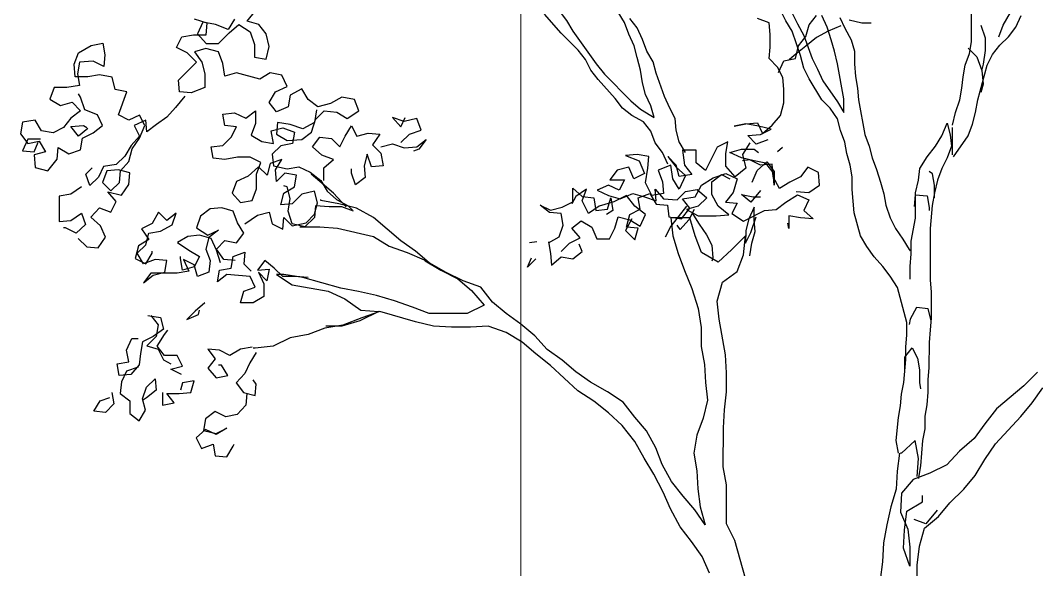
# Model space of a CAD drawing. Header units: millimetres. Extents: x 684983 to 685377, y 990360 to 990509.
# Drawn here: x 685139.293 to 685140.683, y 990442.879 to 990443.63 of the extents above; entities that cross this region are included whole.
import ezdxf

# ---------------------------------------------------------------- set-up
doc = ezdxf.new("R2010")
doc.units = ezdxf.units.MM
doc.layers.add('grid', color=8, linetype='Continuous', lineweight=9)
doc.layers.add('TEAK', color=7, linetype='Continuous')

# ---------------------------------------------------------------- blocks, each defined once
blk = doc.blocks.new('A$C25655A80')
at = {"color": 62}
for p, q in [((0.06084, 1.35634), (0.06087, 1.39191)), ((-0.59955, 1.37521), (-0.59186, 1.38482)), ((-0.3131, 1.36437), (-0.32846, 1.38169)), ((-0.315, 1.38456), (-0.30828, 1.37591)), ((-0.25541, 1.37393), (-0.26117, 1.38355)), ((-0.10833, 1.37572), (-0.11313, 1.38534)), ((-0.10256, 1.38245), (-0.09776, 1.37283)), ((0.0897, 1.3717), (0.09644, 1.38323)), ((-0.63609, 1.37332), (-0.64762, 1.37718)), ((-0.63993, 1.37429), (-0.64475, 1.36372)), ((-0.6284, 1.37235), (-0.63993, 1.37429)), ((-0.63706, 1.36275), (-0.63609, 1.37332)), ((-0.61687, 1.36754), (-0.6284, 1.37235)), ((-0.61109, 1.37714), (-0.61687, 1.36754)), ((-0.61591, 1.36465), (-0.60725, 1.37233)), ((-0.60725, 1.37233), (-0.59668, 1.3656)), ((-0.58898, 1.37232), (-0.59955, 1.37521)), ((-0.58226, 1.36366), (-0.58898, 1.37232)), ((-0.30828, 1.37591), (-0.30252, 1.36629)), ((-0.25157, 1.36336), (-0.25541, 1.37393)), ((-0.24388, 1.36912), (-0.2506, 1.37778)), ((-0.12371, 1.37381), (-0.13428, 1.37767)), ((-0.12276, 1.36324), (-0.12371, 1.37381)), ((-0.10257, 1.3661), (-0.10833, 1.37572)), ((-0.09776, 1.37283), (-0.092, 1.36225)), ((-0.09008, 1.36129), (-0.08718, 1.37186)), ((-0.08718, 1.37186), (-0.08045, 1.3805)), ((-0.07084, 1.36992), (-0.07564, 1.3805)), ((-0.0593, 1.37856), (-0.0545, 1.36894)), ((-0.05065, 1.37663), (-0.03912, 1.37374)), ((-0.03912, 1.37374), (-0.03047, 1.37373)), ((0.06951, 1.37171), (0.07334, 1.36018)), ((0.08584, 1.36113), (0.0897, 1.3717)), ((0.10123, 1.36976), (0.10605, 1.38033)), ((-0.65917, 1.36085), (-0.64859, 1.36276)), ((-0.64859, 1.36276), (-0.63706, 1.36275)), ((-0.64475, 1.36372), (-0.63706, 1.35506)), ((-0.62553, 1.35505), (-0.61591, 1.36465)), ((-0.59668, 1.3656), (-0.59285, 1.35406)), ((-0.57939, 1.35212), (-0.58226, 1.36366)), ((-0.29773, 1.34898), (-0.3131, 1.36437)), ((-0.30252, 1.36629), (-0.28908, 1.34705)), ((-0.24678, 1.35278), (-0.25157, 1.36336)), ((-0.23908, 1.35854), (-0.24388, 1.36912)), ((-0.12277, 1.3517), (-0.12276, 1.36324)), ((-0.09874, 1.35456), (-0.10257, 1.3661)), ((-0.092, 1.36225), (-0.08433, 1.34109)), ((-0.06989, 1.36607), (-0.08047, 1.36032)), ((-0.06701, 1.35838), (-0.07084, 1.36992)), ((-0.05835, 1.37087), (-0.06989, 1.36607)), ((-0.0545, 1.36894), (-0.04874, 1.35836)), ((0.09449, 1.36112), (0.10123, 1.36976)), ((-0.75339, 1.34651), (-0.74185, 1.35323)), ((-0.74185, 1.35323), (-0.73127, 1.35514)), ((-0.73127, 1.35514), (-0.72936, 1.34457)), ((-0.66398, 1.35124), (-0.65917, 1.36085)), ((-0.63706, 1.35506), (-0.62553, 1.35505)), ((-0.59285, 1.35406), (-0.59286, 1.34252)), ((-0.23525, 1.34796), (-0.23908, 1.35854)), ((-0.0949, 1.34399), (-0.09874, 1.35456)), ((-0.09681, 1.35264), (-0.09008, 1.36129)), ((-0.08047, 1.36032), (-0.09009, 1.35263)), ((-0.06413, 1.3478), (-0.06701, 1.35838)), ((-0.04874, 1.35836), (-0.04587, 1.34779)), ((0.05891, 1.34577), (0.06084, 1.35634)), ((0.07334, 1.36018), (0.07333, 1.34864)), ((0.08006, 1.34479), (0.08679, 1.35343)), ((0.08679, 1.35343), (0.09449, 1.36112)), ((-0.75724, 1.33594), (-0.75339, 1.34651)), ((-0.72936, 1.34457), (-0.73033, 1.33399)), ((-0.65438, 1.34642), (-0.66398, 1.35124)), ((-0.64573, 1.33776), (-0.65438, 1.34642)), ((-0.63707, 1.35025), (-0.64765, 1.34738)), ((-0.64765, 1.34738), (-0.64093, 1.33776)), ((-0.62554, 1.34736), (-0.63707, 1.35025)), ((-0.6217, 1.33678), (-0.62554, 1.34736)), ((-0.58228, 1.34059), (-0.57939, 1.35212)), ((-0.29101, 1.34032), (-0.29773, 1.34898)), ((-0.28908, 1.34705), (-0.2814, 1.33647)), ((-0.2439, 1.3422), (-0.24678, 1.35278)), ((-0.22949, 1.33834), (-0.23525, 1.34796)), ((-0.12374, 1.34113), (-0.12277, 1.3517)), ((-0.10067, 1.34399), (-0.10548, 1.34015)), ((-0.09009, 1.35263), (-0.10067, 1.34399)), ((-0.09971, 1.34111), (-0.09681, 1.35264)), ((-0.09203, 1.33245), (-0.0949, 1.34399)), ((-0.06126, 1.33627), (-0.06413, 1.3478)), ((-0.04587, 1.34779), (-0.04588, 1.33625)), ((0.05506, 1.3352), (0.05891, 1.34577)), ((0.05795, 1.35058), (0.06564, 1.34288)), ((0.07333, 1.34864), (0.0714, 1.33614)), ((0.07524, 1.33518), (0.08006, 1.34479)), ((-0.75629, 1.32441), (-0.75724, 1.33594)), ((-0.75244, 1.33786), (-0.75437, 1.32729)), ((-0.73994, 1.33881), (-0.75244, 1.33786)), ((-0.73033, 1.33399), (-0.73994, 1.33881)), ((-0.66209, 1.32144), (-0.64573, 1.33776)), ((-0.64093, 1.33776), (-0.63805, 1.32718)), ((-0.61979, 1.32524), (-0.6217, 1.33678)), ((-0.59286, 1.34252), (-0.58228, 1.34059)), ((-0.28621, 1.3307), (-0.29101, 1.34032)), ((-0.2814, 1.33647), (-0.27372, 1.32685)), ((-0.24103, 1.33066), (-0.2439, 1.3422)), ((-0.22661, 1.32777), (-0.22949, 1.33834)), ((-0.11606, 1.33343), (-0.12374, 1.34113)), ((-0.1151, 1.32862), (-0.11029, 1.33919)), ((-0.11029, 1.33919), (-0.09971, 1.34111)), ((-0.08433, 1.34109), (-0.07953, 1.33148)), ((-0.05552, 1.30454), (-0.06126, 1.33627)), ((-0.04588, 1.33625), (-0.04493, 1.32472)), ((0.05312, 1.32463), (0.05506, 1.3352)), ((0.06564, 1.34288), (0.07043, 1.33038)), ((0.06656, 1.30346), (0.07524, 1.33518)), ((0.0714, 1.33614), (0.07043, 1.33134)), ((-0.75437, 1.32729), (-0.75246, 1.31671)), ((-0.73418, 1.32631), (-0.74476, 1.32439)), ((-0.72265, 1.32437), (-0.73418, 1.32631)), ((-0.63805, 1.32718), (-0.63806, 1.31468)), ((-0.60921, 1.32812), (-0.61979, 1.32524)), ((-0.58807, 1.32233), (-0.60921, 1.32812)), ((-0.57845, 1.32809), (-0.58807, 1.32233)), ((-0.56788, 1.32616), (-0.57845, 1.32809)), ((-0.56308, 1.31558), (-0.56788, 1.32616)), ((-0.27949, 1.32205), (-0.28621, 1.3307)), ((-0.27372, 1.32685), (-0.24971, 1.30279)), ((-0.23912, 1.31913), (-0.24103, 1.33066)), ((-0.21894, 1.30661), (-0.22661, 1.32777)), ((-0.11126, 1.32381), (-0.11606, 1.33343)), ((-0.08723, 1.32283), (-0.09203, 1.33245)), ((-0.07953, 1.33148), (-0.07473, 1.3209)), ((0.07043, 1.33038), (0.07138, 1.31788)), ((-0.75246, 1.31671), (-0.76399, 1.3148)), ((-0.74476, 1.32439), (-0.75629, 1.32441)), ((-0.71977, 1.31284), (-0.72265, 1.32437)), ((-0.66114, 1.31086), (-0.66209, 1.32144)), ((-0.26413, 1.30473), (-0.27949, 1.32205)), ((-0.23624, 1.30855), (-0.23912, 1.31913)), ((-0.11031, 1.31324), (-0.11126, 1.32381)), ((-0.07571, 1.30359), (-0.08723, 1.32283)), ((-0.07473, 1.3209), (-0.06129, 1.30166)), ((-0.04493, 1.32472), (-0.04302, 1.31414)), ((0.05215, 1.31405), (0.05312, 1.32463)), ((0.07138, 1.31788), (0.06945, 1.31019)), ((-0.77553, 1.31481), (-0.77938, 1.30424)), ((-0.76399, 1.3148), (-0.77553, 1.31481)), ((-0.7515, 1.30614), (-0.75342, 1.30902)), ((-0.7092, 1.3109), (-0.71977, 1.31284)), ((-0.71691, 1.28976), (-0.7092, 1.3109)), ((-0.65633, 1.30701), (-0.665, 1.29644)), ((-0.65056, 1.30989), (-0.66114, 1.31086)), ((-0.63806, 1.31468), (-0.65056, 1.30989)), ((-0.57944, 1.30117), (-0.57366, 1.31078)), ((-0.57366, 1.31078), (-0.56308, 1.31558)), ((-0.5602, 1.30788), (-0.56214, 1.29731)), ((-0.54962, 1.31364), (-0.5602, 1.30788)), ((-0.54386, 1.30402), (-0.54962, 1.31364)), ((-0.23145, 1.29797), (-0.23624, 1.30855)), ((-0.21415, 1.29603), (-0.21894, 1.30661)), ((-0.11032, 1.30074), (-0.11031, 1.31324)), ((-0.04302, 1.31414), (-0.04207, 1.30356)), ((0.05022, 1.30348), (0.05215, 1.31405)), ((-0.77938, 1.30424), (-0.76978, 1.29846)), ((-0.76978, 1.29846), (-0.7592, 1.30134)), ((-0.7592, 1.30134), (-0.75152, 1.29364)), ((-0.74767, 1.2946), (-0.7515, 1.30614)), ((-0.57271, 1.29251), (-0.57944, 1.30117)), ((-0.56214, 1.29731), (-0.57271, 1.29251)), ((-0.53522, 1.29729), (-0.54386, 1.30402)), ((-0.52368, 1.30016), (-0.53522, 1.29729)), ((-0.5131, 1.30592), (-0.52368, 1.30016)), ((-0.50157, 1.30398), (-0.5131, 1.30592)), ((-0.49773, 1.29341), (-0.50157, 1.30398)), ((-0.2574, 1.29607), (-0.26413, 1.30473)), ((-0.24971, 1.30279), (-0.24106, 1.29509)), ((-0.22857, 1.28739), (-0.23145, 1.29797)), ((-0.11321, 1.28921), (-0.11032, 1.30074)), ((-0.06803, 1.2959), (-0.07571, 1.30359)), ((-0.06129, 1.30166), (-0.05553, 1.29204)), ((-0.05553, 1.29204), (-0.05552, 1.30454)), ((-0.04207, 1.30356), (-0.03633, 1.27184)), ((0.04636, 1.29195), (0.05022, 1.30348)), ((0.06463, 1.29193), (0.06656, 1.30346)), ((-0.75152, 1.29364), (-0.76017, 1.28692)), ((-0.73614, 1.28978), (-0.74767, 1.2946)), ((-0.73134, 1.28016), (-0.73614, 1.28978)), ((-0.7073, 1.28495), (-0.71691, 1.28976)), ((-0.69769, 1.28974), (-0.7073, 1.28495)), ((-0.69289, 1.28013), (-0.69769, 1.28974)), ((-0.665, 1.29644), (-0.67269, 1.2878)), ((-0.62174, 1.29064), (-0.61117, 1.29159)), ((-0.61983, 1.28006), (-0.62174, 1.29064)), ((-0.61117, 1.29159), (-0.6006, 1.28677)), ((-0.6006, 1.28677), (-0.59194, 1.29349)), ((-0.59194, 1.29349), (-0.59195, 1.28196)), ((-0.53618, 1.2944), (-0.53812, 1.28287)), ((-0.53715, 1.28575), (-0.52945, 1.29344)), ((-0.52945, 1.29344), (-0.51792, 1.29246)), ((-0.51792, 1.29246), (-0.50831, 1.28669)), ((-0.50831, 1.28669), (-0.49773, 1.29341)), ((-0.24876, 1.28933), (-0.2574, 1.29607)), ((-0.23819, 1.28356), (-0.24876, 1.28933)), ((-0.24106, 1.29509), (-0.23145, 1.28932)), ((-0.23145, 1.28932), (-0.22857, 1.28739)), ((-0.20935, 1.28641), (-0.21415, 1.29603)), ((-0.12091, 1.28056), (-0.11321, 1.28921)), ((-0.06131, 1.28628), (-0.06803, 1.2959)), ((0.04347, 1.28041), (0.04636, 1.29195)), ((0.06173, 1.28136), (0.06463, 1.29193)), ((-0.8044, 1.28311), (-0.80633, 1.27254)), ((-0.79286, 1.28503), (-0.8044, 1.28311)), ((-0.7871, 1.27541), (-0.79286, 1.28503)), ((-0.76017, 1.28692), (-0.76691, 1.27827)), ((-0.76018, 1.27923), (-0.74864, 1.28018)), ((-0.75346, 1.27057), (-0.76018, 1.27923)), ((-0.74864, 1.28018), (-0.74576, 1.27825)), ((-0.74, 1.27344), (-0.73134, 1.28016)), ((-0.69192, 1.28493), (-0.7025, 1.28014)), ((-0.7025, 1.28014), (-0.6977, 1.27052)), ((-0.69771, 1.2686), (-0.69289, 1.28013)), ((-0.69097, 1.27436), (-0.69192, 1.28493)), ((-0.68231, 1.28108), (-0.69097, 1.27436)), ((-0.67269, 1.2878), (-0.68231, 1.28108)), ((-0.60926, 1.27909), (-0.61983, 1.28006)), ((-0.61407, 1.26948), (-0.60926, 1.27909)), ((-0.59195, 1.28196), (-0.5958, 1.27139)), ((-0.57176, 1.2829), (-0.57273, 1.27233)), ((-0.56023, 1.28097), (-0.57176, 1.2829)), ((-0.5487, 1.27711), (-0.56023, 1.28097)), ((-0.53812, 1.28287), (-0.5487, 1.27711)), ((-0.54101, 1.27422), (-0.53715, 1.28575)), ((-0.51025, 1.27035), (-0.50447, 1.27995)), ((-0.50447, 1.27995), (-0.49968, 1.27034)), ((-0.46698, 1.28761), (-0.45929, 1.27895)), ((-0.4564, 1.28376), (-0.46698, 1.28761)), ((-0.45929, 1.27895), (-0.45544, 1.2876)), ((-0.44487, 1.28663), (-0.4564, 1.28376)), ((-0.44103, 1.27605), (-0.44487, 1.28663)), ((-0.23147, 1.2749), (-0.23819, 1.28356)), ((-0.2084, 1.27584), (-0.20935, 1.28641)), ((-0.15552, 1.27964), (-0.14494, 1.28155)), ((-0.14494, 1.28155), (-0.15552, 1.27964)), ((-0.14494, 1.28155), (-0.13437, 1.2825)), ((-0.13341, 1.27962), (-0.14494, 1.28155)), ((-0.13437, 1.2825), (-0.12957, 1.27288)), ((-0.12188, 1.27672), (-0.13341, 1.27962)), ((-0.12957, 1.27288), (-0.12091, 1.28056)), ((-0.05843, 1.2757), (-0.06131, 1.28628)), ((0.05788, 1.27079), (0.06173, 1.28136)), ((-0.80633, 1.27254), (-0.79961, 1.26388)), ((-0.77653, 1.27347), (-0.7871, 1.27541)), ((-0.76691, 1.27827), (-0.77653, 1.27347)), ((-0.7448, 1.27729), (-0.75346, 1.27057)), ((-0.74962, 1.26864), (-0.74, 1.27344)), ((-0.6977, 1.27052), (-0.7054, 1.26187)), ((-0.5958, 1.27139), (-0.5862, 1.26561)), ((-0.57754, 1.27522), (-0.56696, 1.27809)), ((-0.57562, 1.26368), (-0.57754, 1.27522)), ((-0.57273, 1.27233), (-0.56312, 1.26655)), ((-0.56696, 1.27809), (-0.55639, 1.27423)), ((-0.55639, 1.27423), (-0.55832, 1.26366)), ((-0.54967, 1.2675), (-0.54101, 1.27422)), ((-0.51507, 1.26074), (-0.51025, 1.27035)), ((-0.49968, 1.27034), (-0.4891, 1.27321)), ((-0.4891, 1.27321), (-0.47853, 1.27224)), ((-0.47853, 1.27224), (-0.48526, 1.26263)), ((-0.45931, 1.26453), (-0.45161, 1.27222)), ((-0.45161, 1.27222), (-0.44103, 1.27605)), ((-0.22763, 1.26432), (-0.23147, 1.2749)), ((-0.20552, 1.26526), (-0.2084, 1.27584)), ((-0.14303, 1.27097), (-0.1315, 1.27192)), ((-0.13535, 1.26327), (-0.14303, 1.27097)), ((-0.1315, 1.27192), (-0.12188, 1.27672)), ((-0.0546, 1.26512), (-0.05843, 1.2757)), ((-0.03633, 1.27184), (-0.03249, 1.26126)), ((0.04344, 1.2535), (0.04347, 1.27849)), ((0.0444, 1.25157), (0.05788, 1.27079)), ((-0.7996, 1.26773), (-0.80442, 1.25716)), ((-0.79961, 1.26388), (-0.78903, 1.2658)), ((-0.78807, 1.26772), (-0.7996, 1.26773)), ((-0.79385, 1.25619), (-0.78999, 1.26484)), ((-0.78903, 1.2658), (-0.78327, 1.25618)), ((-0.75155, 1.25807), (-0.74962, 1.26864)), ((-0.7054, 1.26187), (-0.71118, 1.25227)), ((-0.70444, 1.25899), (-0.69771, 1.2686)), ((-0.63234, 1.26085), (-0.62177, 1.2618)), ((-0.63043, 1.25027), (-0.63234, 1.26085)), ((-0.62177, 1.2618), (-0.61407, 1.26948)), ((-0.5862, 1.26561), (-0.57562, 1.26368)), ((-0.5689, 1.26175), (-0.57659, 1.25407)), ((-0.55832, 1.26366), (-0.5689, 1.26175)), ((-0.56312, 1.26655), (-0.54967, 1.2675)), ((-0.54006, 1.26076), (-0.53332, 1.26941)), ((-0.53141, 1.25306), (-0.54006, 1.26076)), ((-0.53332, 1.26941), (-0.52275, 1.26844)), ((-0.52275, 1.26844), (-0.51507, 1.26074)), ((-0.48526, 1.26263), (-0.47758, 1.25494)), ((-0.47757, 1.2607), (-0.467, 1.26358)), ((-0.467, 1.26358), (-0.45643, 1.25972)), ((-0.45643, 1.25972), (-0.44489, 1.26067)), ((-0.44489, 1.26067), (-0.43623, 1.2674)), ((-0.43623, 1.2674), (-0.44297, 1.25875)), ((-0.22091, 1.25566), (-0.22763, 1.26432)), ((-0.19976, 1.25564), (-0.20552, 1.26526)), ((-0.17092, 1.26042), (-0.18151, 1.23928)), ((-0.1613, 1.26522), (-0.17092, 1.26042)), ((-0.16323, 1.25465), (-0.1613, 1.26522)), ((-0.14112, 1.26424), (-0.14785, 1.25367)), ((-0.12477, 1.26711), (-0.13535, 1.26327)), ((-0.11613, 1.25653), (-0.11132, 1.26037)), ((-0.05268, 1.25455), (-0.0546, 1.26512)), ((-0.03249, 1.26126), (-0.02962, 1.25068)), ((-0.80442, 1.25716), (-0.79385, 1.25619)), ((-0.78327, 1.25618), (-0.79385, 1.2533)), ((-0.79385, 1.2533), (-0.7929, 1.24177)), ((-0.7727, 1.24944), (-0.77173, 1.26001)), ((-0.77173, 1.26001), (-0.76213, 1.25424)), ((-0.76213, 1.25424), (-0.75155, 1.25807)), ((-0.71118, 1.25227), (-0.71888, 1.24458)), ((-0.70734, 1.24746), (-0.70444, 1.25899)), ((-0.60832, 1.25121), (-0.61986, 1.2493)), ((-0.59678, 1.2512), (-0.60832, 1.25121)), ((-0.58718, 1.24638), (-0.59678, 1.2512)), ((-0.57659, 1.25407), (-0.57564, 1.24349)), ((-0.52084, 1.24921), (-0.53141, 1.25306)), ((-0.49008, 1.25399), (-0.49297, 1.24341)), ((-0.48624, 1.24245), (-0.49008, 1.25399)), ((-0.47758, 1.25494), (-0.47567, 1.2434)), ((-0.44297, 1.25875), (-0.44778, 1.25683)), ((-0.24398, 1.25376), (-0.25456, 1.25281)), ((-0.25456, 1.25281), (-0.24207, 1.24799)), ((-0.23341, 1.25183), (-0.24398, 1.25376)), ((-0.23438, 1.24126), (-0.23341, 1.25183)), ((-0.21611, 1.24508), (-0.22091, 1.25566)), ((-0.21611, 1.25181), (-0.20843, 1.24219)), ((-0.20843, 1.24412), (-0.21611, 1.25181)), ((-0.20264, 1.25757), (-0.20073, 1.24411)), ((-0.19015, 1.25756), (-0.20264, 1.25757)), ((-0.19016, 1.24602), (-0.19015, 1.25756)), ((-0.16324, 1.24311), (-0.16323, 1.25465)), ((-0.15939, 1.25561), (-0.14881, 1.25848)), ((-0.14882, 1.25079), (-0.15939, 1.25561)), ((-0.14881, 1.25848), (-0.13728, 1.25847)), ((-0.14785, 1.25367), (-0.14498, 1.24117)), ((-0.13728, 1.25847), (-0.13343, 1.25558)), ((-0.04981, 1.24397), (-0.05268, 1.25455)), ((-0.7929, 1.24177), (-0.78137, 1.23887)), ((-0.78137, 1.23887), (-0.7727, 1.24944)), ((-0.74676, 1.23596), (-0.74099, 1.24172)), ((-0.73041, 1.24267), (-0.73523, 1.23306)), ((-0.71888, 1.24458), (-0.73041, 1.24267)), ((-0.71504, 1.23881), (-0.70734, 1.24746)), ((-0.61986, 1.2493), (-0.63043, 1.25027)), ((-0.5891, 1.24254), (-0.59872, 1.2339)), ((-0.59103, 1.23581), (-0.58718, 1.24638)), ((-0.58142, 1.23484), (-0.5891, 1.24254)), ((-0.57853, 1.24542), (-0.58142, 1.23484)), ((-0.56795, 1.24925), (-0.57853, 1.24542)), ((-0.57564, 1.24349), (-0.56315, 1.2406)), ((-0.57372, 1.23964), (-0.56795, 1.24925)), ((-0.56315, 1.2406), (-0.55257, 1.24251)), ((-0.55257, 1.24251), (-0.542, 1.23769)), ((-0.5295, 1.24153), (-0.52084, 1.24921)), ((-0.49297, 1.24341), (-0.49202, 1.23284)), ((-0.47567, 1.2434), (-0.48624, 1.24245)), ((-0.25169, 1.24223), (-0.26226, 1.23936)), ((-0.24689, 1.23165), (-0.25169, 1.24223)), ((-0.24207, 1.24799), (-0.23727, 1.23645)), ((-0.21323, 1.24412), (-0.22477, 1.23932)), ((-0.21132, 1.23162), (-0.21323, 1.24412)), ((-0.20555, 1.23354), (-0.20843, 1.24412)), ((-0.20843, 1.24219), (-0.19978, 1.23449)), ((-0.20073, 1.24411), (-0.19401, 1.23545)), ((-0.18151, 1.23928), (-0.19016, 1.24602)), ((-0.1546, 1.23349), (-0.16324, 1.24311)), ((-0.13729, 1.2479), (-0.14882, 1.25079)), ((-0.14113, 1.24886), (-0.14786, 1.24791)), ((-0.13152, 1.24405), (-0.14113, 1.24886)), ((-0.12671, 1.24596), (-0.13729, 1.2479)), ((-0.13441, 1.23924), (-0.12575, 1.24692)), ((-0.12095, 1.245), (-0.13152, 1.24405)), ((-0.11999, 1.23731), (-0.12671, 1.24596)), ((-0.12575, 1.24692), (-0.11903, 1.23827)), ((-0.12, 1.23346), (-0.12095, 1.245)), ((-0.08826, 1.24208), (-0.095, 1.23344)), ((-0.07866, 1.23727), (-0.08826, 1.24208)), ((-0.0479, 1.23339), (-0.04981, 1.24397)), ((-0.02962, 1.25068), (-0.02578, 1.2401)), ((-0.74293, 1.22538), (-0.74676, 1.23596)), ((-0.73523, 1.23306), (-0.74293, 1.22538)), ((-0.72753, 1.23882), (-0.73139, 1.22825)), ((-0.71696, 1.23977), (-0.72753, 1.23882)), ((-0.70639, 1.23688), (-0.71696, 1.23977)), ((-0.71601, 1.22824), (-0.71504, 1.23881)), ((-0.70736, 1.22631), (-0.70639, 1.23688)), ((-0.59872, 1.2339), (-0.6093, 1.2291)), ((-0.59104, 1.22236), (-0.59103, 1.23581)), ((-0.57277, 1.22907), (-0.57372, 1.23964)), ((-0.56507, 1.23675), (-0.57277, 1.22907)), ((-0.5545, 1.23482), (-0.56507, 1.23675)), ((-0.55643, 1.22425), (-0.5545, 1.23482)), ((-0.542, 1.23769), (-0.5324, 1.22999)), ((-0.53336, 1.22903), (-0.54104, 1.23577)), ((-0.52951, 1.22999), (-0.5295, 1.24153)), ((-0.50451, 1.2367), (-0.50451, 1.24054)), ((-0.50068, 1.22612), (-0.50451, 1.2367)), ((-0.49202, 1.23284), (-0.50068, 1.22612)), ((-0.26226, 1.23936), (-0.269, 1.23071)), ((-0.23727, 1.23645), (-0.24689, 1.23165)), ((-0.23632, 1.2278), (-0.23438, 1.24126)), ((-0.22477, 1.23932), (-0.22094, 1.22875)), ((-0.19978, 1.23449), (-0.20556, 1.222)), ((-0.19401, 1.23545), (-0.20555, 1.23354)), ((-0.18537, 1.22583), (-0.17479, 1.23255)), ((-0.17575, 1.2287), (-0.1671, 1.23543)), ((-0.17479, 1.23255), (-0.16325, 1.23638)), ((-0.1671, 1.23543), (-0.15941, 1.23157)), ((-0.16325, 1.23638), (-0.15268, 1.23157)), ((-0.14498, 1.24117), (-0.1546, 1.23349)), ((-0.13923, 1.22867), (-0.13441, 1.23924)), ((-0.11424, 1.22288), (-0.12, 1.23346)), ((-0.11904, 1.22577), (-0.11999, 1.23731)), ((-0.11903, 1.23827), (-0.11904, 1.22577)), ((-0.095, 1.23344), (-0.10462, 1.22864)), ((-0.0777, 1.22573), (-0.07866, 1.23727)), ((-0.04791, 1.22186), (-0.0479, 1.23339)), ((-0.02578, 1.2401), (-0.02195, 1.22856)), ((0.02516, 1.23621), (0.02228, 1.23814)), ((0.02708, 1.22564), (0.02516, 1.23621)), ((-0.75062, 1.22442), (-0.76024, 1.2177)), ((-0.73139, 1.22825), (-0.7237, 1.22055)), ((-0.7237, 1.22055), (-0.71601, 1.22824)), ((-0.71409, 1.2167), (-0.70736, 1.22631)), ((-0.6093, 1.2291), (-0.61316, 1.21853)), ((-0.56316, 1.22425), (-0.56605, 1.22522)), ((-0.56605, 1.21849), (-0.55643, 1.22425)), ((-0.56029, 1.21368), (-0.56316, 1.22425)), ((-0.52087, 1.21845), (-0.53336, 1.22903)), ((-0.5324, 1.22999), (-0.52664, 1.22037)), ((-0.26997, 1.22591), (-0.28054, 1.22111)), ((-0.26036, 1.22109), (-0.26997, 1.22591)), ((-0.269, 1.23071), (-0.25554, 1.2307)), ((-0.25554, 1.2307), (-0.26036, 1.22109)), ((-0.23056, 1.21626), (-0.23632, 1.2278)), ((-0.22094, 1.22875), (-0.21998, 1.21817)), ((-0.20556, 1.222), (-0.21132, 1.23162)), ((-0.19115, 1.21526), (-0.18537, 1.22583)), ((-0.17577, 1.21717), (-0.17575, 1.2287)), ((-0.15268, 1.23157), (-0.15654, 1.21907)), ((-0.10462, 1.22864), (-0.11424, 1.22288)), ((-0.08732, 1.21901), (-0.0777, 1.22573)), ((-0.02195, 1.22856), (-0.01907, 1.21799)), ((0.02707, 1.2141), (0.02708, 1.22564)), ((-0.77081, 1.21579), (-0.77083, 1.19272)), ((-0.76024, 1.2177), (-0.77081, 1.21579)), ((-0.72659, 1.2196), (-0.71409, 1.2167)), ((-0.71891, 1.21094), (-0.72659, 1.2196)), ((-0.61316, 1.21853), (-0.60547, 1.20987)), ((-0.5949, 1.21179), (-0.59104, 1.22236)), ((-0.56895, 1.20792), (-0.56605, 1.21849)), ((-0.54971, 1.21751), (-0.55837, 1.20887)), ((-0.53817, 1.22038), (-0.54971, 1.21751)), ((-0.5353, 1.20981), (-0.53817, 1.22038)), ((-0.52664, 1.22037), (-0.51799, 1.21268)), ((-0.50935, 1.20594), (-0.52087, 1.21845)), ((-0.29978, 1.21536), (-0.30363, 1.20863)), ((-0.30266, 1.21056), (-0.30265, 1.22305)), ((-0.30265, 1.22305), (-0.29401, 1.21535)), ((-0.29016, 1.22208), (-0.29978, 1.21536)), ((-0.29401, 1.21151), (-0.29016, 1.22208)), ((-0.29401, 1.21535), (-0.28343, 1.21438)), ((-0.28343, 1.21438), (-0.28152, 1.20285)), ((-0.28054, 1.22111), (-0.26997, 1.21629)), ((-0.27095, 1.2038), (-0.26805, 1.21437)), ((-0.26997, 1.21629), (-0.2594, 1.2134)), ((-0.26805, 1.21437), (-0.26614, 1.20283)), ((-0.25363, 1.21628), (-0.26517, 1.21052)), ((-0.2594, 1.2134), (-0.24786, 1.2182)), ((-0.24595, 1.20666), (-0.25363, 1.21628)), ((-0.24786, 1.2182), (-0.23729, 1.2153)), ((-0.24306, 1.21435), (-0.23248, 1.21818)), ((-0.24115, 1.20377), (-0.24306, 1.21435)), ((-0.23729, 1.2153), (-0.22672, 1.21145)), ((-0.23248, 1.21818), (-0.22672, 1.20856)), ((-0.21998, 1.21817), (-0.23056, 1.21626)), ((-0.22767, 1.22202), (-0.21999, 1.21336)), ((-0.22672, 1.21145), (-0.22767, 1.22202)), ((-0.20749, 1.21239), (-0.1998, 1.22008)), ((-0.20269, 1.21335), (-0.19115, 1.21526)), ((-0.1998, 1.22008), (-0.18922, 1.22199)), ((-0.18922, 1.22199), (-0.18057, 1.21429)), ((-0.18057, 1.21429), (-0.18827, 1.20661)), ((-0.17001, 1.20659), (-0.17577, 1.21717)), ((-0.15654, 1.21907), (-0.16327, 1.21043)), ((-0.14885, 1.21714), (-0.13828, 1.21521)), ((-0.1402, 1.21041), (-0.14885, 1.21714)), ((-0.13154, 1.22097), (-0.1402, 1.21041)), ((-0.13828, 1.21521), (-0.13155, 1.21521)), ((-0.10848, 1.21038), (-0.0979, 1.2171)), ((-0.09886, 1.21998), (-0.08732, 1.21901)), ((-0.0979, 1.2171), (-0.08733, 1.21228)), ((-0.046, 1.20071), (-0.04791, 1.22186)), ((-0.01907, 1.21799), (-0.01716, 1.20741)), ((0.00879, 1.20643), (0.00977, 1.217)), ((0.00977, 1.217), (0.02034, 1.21603)), ((0.02034, 1.21603), (0.02225, 1.20545)), ((-0.74199, 1.19654), (-0.73429, 1.20518)), ((-0.73429, 1.20518), (-0.72372, 1.20133)), ((-0.72372, 1.20133), (-0.71891, 1.21094)), ((-0.62278, 1.20508), (-0.63336, 1.20413)), ((-0.61221, 1.20219), (-0.62278, 1.20508)), ((-0.60547, 1.20987), (-0.5949, 1.21179)), ((-0.55837, 1.20887), (-0.56895, 1.20792)), ((-0.56222, 1.20214), (-0.56029, 1.21368)), ((-0.53722, 1.20693), (-0.5382, 1.19635)), ((-0.53819, 1.19924), (-0.5353, 1.20981)), ((-0.52473, 1.20595), (-0.53722, 1.20693)), ((-0.51319, 1.20594), (-0.52473, 1.20595)), ((-0.51799, 1.21268), (-0.50742, 1.2069)), ((-0.50262, 1.20209), (-0.51319, 1.20594)), ((-0.50742, 1.2069), (-0.50358, 1.20305)), ((-0.33247, 1.2077), (-0.32286, 1.20288)), ((-0.32382, 1.20096), (-0.33247, 1.2077)), ((-0.32286, 1.20288), (-0.31228, 1.20576)), ((-0.31228, 1.20576), (-0.30266, 1.21056)), ((-0.28825, 1.19997), (-0.29401, 1.21151)), ((-0.27863, 1.20669), (-0.28825, 1.19997)), ((-0.26517, 1.21052), (-0.27863, 1.20669)), ((-0.23634, 1.19896), (-0.24595, 1.20666)), ((-0.22672, 1.20856), (-0.21615, 1.20759)), ((-0.21999, 1.21336), (-0.20749, 1.21239)), ((-0.21615, 1.20759), (-0.2152, 1.19702)), ((-0.19885, 1.20662), (-0.20655, 1.19701)), ((-0.20366, 1.19508), (-0.19596, 1.20469)), ((-0.19596, 1.20469), (-0.20269, 1.21335)), ((-0.18827, 1.20661), (-0.19885, 1.20373)), ((-0.1604, 1.19889), (-0.17001, 1.20659)), ((-0.16327, 1.21043), (-0.1527, 1.20946)), ((-0.1527, 1.20946), (-0.15752, 1.19985)), ((-0.13732, 1.2056), (-0.14214, 1.19503)), ((-0.13733, 1.19406), (-0.13732, 1.2056)), ((-0.11714, 1.20366), (-0.10848, 1.21038)), ((-0.08733, 1.21228), (-0.09215, 1.20267)), ((-0.01716, 1.20741), (-0.01332, 1.19587)), ((0.02225, 1.20545), (0.02225, 1.20257)), ((-0.76026, 1.19367), (-0.75064, 1.20039)), ((-0.75064, 1.20039), (-0.7468, 1.18981)), ((-0.73335, 1.18884), (-0.74199, 1.19654)), ((-0.68046, 1.20129), (-0.68624, 1.19072)), ((-0.67278, 1.19359), (-0.68046, 1.20129)), ((-0.66412, 1.20031), (-0.67278, 1.19359)), ((-0.66798, 1.18974), (-0.66412, 1.20031)), ((-0.64201, 1.19741), (-0.64587, 1.18684)), ((-0.63336, 1.20413), (-0.64201, 1.19741)), ((-0.60837, 1.19161), (-0.61221, 1.20219)), ((-0.60165, 1.19064), (-0.5901, 1.19832)), ((-0.5901, 1.19832), (-0.57953, 1.2012)), ((-0.57953, 1.2012), (-0.57665, 1.19062)), ((-0.56704, 1.1858), (-0.56607, 1.19638)), ((-0.56607, 1.19638), (-0.55839, 1.18868)), ((-0.55839, 1.1906), (-0.56222, 1.20214)), ((-0.5382, 1.19635), (-0.54685, 1.18771)), ((-0.54589, 1.19155), (-0.53819, 1.19924)), ((-0.31325, 1.19999), (-0.32382, 1.20096)), ((-0.31133, 1.18942), (-0.31325, 1.19999)), ((-0.28152, 1.20285), (-0.27095, 1.2038)), ((-0.26614, 1.20283), (-0.27191, 1.19899)), ((-0.26423, 1.18649), (-0.26134, 1.19706)), ((-0.26134, 1.19706), (-0.25077, 1.19417)), ((-0.25366, 1.18744), (-0.25076, 1.19897)), ((-0.25076, 1.19897), (-0.24115, 1.20377)), ((-0.24116, 1.18839), (-0.23634, 1.19896)), ((-0.2152, 1.19702), (-0.20366, 1.19508)), ((-0.20655, 1.19701), (-0.21328, 1.18836)), ((-0.19885, 1.20373), (-0.18828, 1.19795)), ((-0.19212, 1.20373), (-0.19694, 1.19412)), ((-0.19405, 1.20084), (-0.18733, 1.19026)), ((-0.18828, 1.19795), (-0.17194, 1.19794)), ((-0.17194, 1.19794), (-0.1604, 1.19889)), ((-0.15752, 1.19985), (-0.14695, 1.19311)), ((-0.14695, 1.19311), (-0.12771, 1.20271)), ((-0.14023, 1.18253), (-0.13541, 1.19694)), ((-0.12771, 1.20271), (-0.11714, 1.20366)), ((-0.10561, 1.19788), (-0.10562, 1.18634)), ((-0.09504, 1.19595), (-0.10561, 1.19788)), ((-0.0835, 1.19497), (-0.09504, 1.19595)), ((-0.09215, 1.20267), (-0.0835, 1.19497)), ((-0.04026, 1.17955), (-0.046, 1.20071)), ((-0.01332, 1.19587), (-0.00853, 1.18625)), ((-0.77083, 1.19272), (-0.76026, 1.19367)), ((-0.76507, 1.18695), (-0.76699, 1.18695)), ((-0.75546, 1.18213), (-0.76507, 1.18695)), ((-0.7468, 1.18981), (-0.75546, 1.18213)), ((-0.72855, 1.17826), (-0.73335, 1.18884)), ((-0.68624, 1.19072), (-0.69586, 1.18592)), ((-0.67856, 1.18398), (-0.66798, 1.18974)), ((-0.64587, 1.18684), (-0.6353, 1.1801)), ((-0.60262, 1.18199), (-0.60837, 1.19161)), ((-0.57665, 1.19062), (-0.56704, 1.1858)), ((-0.55839, 1.18868), (-0.54589, 1.19155)), ((-0.54685, 1.18771), (-0.55839, 1.1906)), ((-0.55166, 1.18771), (-0.5334, 1.1877)), ((-0.5334, 1.1877), (-0.51706, 1.18672)), ((-0.51706, 1.18672), (-0.48438, 1.179)), ((-0.31519, 1.17884), (-0.31133, 1.18942)), ((-0.30365, 1.18652), (-0.29499, 1.19325)), ((-0.29596, 1.17787), (-0.30365, 1.18652)), ((-0.29499, 1.19325), (-0.28538, 1.18747)), ((-0.28538, 1.18747), (-0.28058, 1.17689)), ((-0.26905, 1.17688), (-0.26423, 1.18649)), ((-0.24884, 1.19513), (-0.25462, 1.18456)), ((-0.24308, 1.18647), (-0.25366, 1.18744)), ((-0.25077, 1.19417), (-0.24116, 1.18839)), ((-0.24598, 1.1759), (-0.24308, 1.18647)), ((-0.2181, 1.17876), (-0.21328, 1.18836)), ((-0.21328, 1.18836), (-0.2181, 1.17876)), ((-0.20463, 1.18547), (-0.20751, 1.18932)), ((-0.19694, 1.19412), (-0.20463, 1.18547)), ((-0.18733, 1.19026), (-0.18061, 1.18064)), ((-0.14214, 1.19503), (-0.14503, 1.18446)), ((-0.13638, 1.18349), (-0.13733, 1.19406)), ((-0.10562, 1.18634), (-0.10658, 1.19115)), ((-0.00853, 1.18625), (-0.00181, 1.17664)), ((-0.75354, 1.17732), (-0.74586, 1.16963)), ((-0.73529, 1.16865), (-0.72855, 1.17826)), ((-0.69586, 1.18592), (-0.68914, 1.1763)), ((-0.69203, 1.1715), (-0.68913, 1.18207)), ((-0.68913, 1.18207), (-0.67856, 1.18398)), ((-0.65357, 1.17915), (-0.66319, 1.1734)), ((-0.64299, 1.18011), (-0.65357, 1.17915)), ((-0.63242, 1.17721), (-0.64299, 1.18011)), ((-0.63434, 1.17818), (-0.63724, 1.1676)), ((-0.6353, 1.1801), (-0.62568, 1.1849)), ((-0.62568, 1.1849), (-0.63434, 1.17818)), ((-0.62762, 1.16663), (-0.63242, 1.17721)), ((-0.60935, 1.17335), (-0.60262, 1.18199)), ((-0.48438, 1.179), (-0.46997, 1.17033)), ((-0.32481, 1.17309), (-0.31519, 1.17884)), ((-0.30558, 1.17307), (-0.29596, 1.17787)), ((-0.28058, 1.17689), (-0.26905, 1.17688)), ((-0.25462, 1.18456), (-0.24598, 1.1759)), ((-0.18061, 1.18064), (-0.17581, 1.17103)), ((-0.14503, 1.18446), (-0.14504, 1.17292)), ((-0.14504, 1.17292), (-0.14023, 1.18253)), ((-0.13928, 1.17292), (-0.13638, 1.18349)), ((-0.0345, 1.16994), (-0.04026, 1.17955)), ((-0.74586, 1.16963), (-0.73529, 1.16865)), ((-0.69876, 1.17054), (-0.70165, 1.15901)), ((-0.69972, 1.16382), (-0.69203, 1.1715)), ((-0.68914, 1.1763), (-0.69876, 1.17054)), ((-0.66319, 1.1734), (-0.65262, 1.16666)), ((-0.63724, 1.1676), (-0.6334, 1.15703)), ((-0.62762, 1.1676), (-0.61993, 1.17528)), ((-0.6209, 1.15798), (-0.62762, 1.1676)), ((-0.61993, 1.17528), (-0.60935, 1.17335)), ((-0.46997, 1.17033), (-0.45363, 1.16455)), ((-0.33538, 1.17406), (-0.34211, 1.1731)), ((-0.32481, 1.17405), (-0.32289, 1.16347)), ((-0.31328, 1.16538), (-0.30558, 1.17307)), ((-0.29405, 1.16537), (-0.29693, 1.1721)), ((-0.17581, 1.17103), (-0.17486, 1.15949)), ((-0.14121, 1.16138), (-0.13928, 1.17292)), ((-0.02778, 1.16032), (-0.0345, 1.16994)), ((-0.00181, 1.17664), (0.00395, 1.16702)), ((-0.70165, 1.15901), (-0.69204, 1.1542)), ((-0.69396, 1.1542), (-0.69972, 1.16382)), ((-0.69204, 1.1542), (-0.68627, 1.1638)), ((-0.68627, 1.1638), (-0.68626, 1.16573)), ((-0.66031, 1.15897), (-0.66031, 1.1609)), ((-0.6584, 1.1484), (-0.66031, 1.15897)), ((-0.65262, 1.16666), (-0.64301, 1.16088)), ((-0.64301, 1.16088), (-0.64783, 1.15127)), ((-0.62379, 1.15509), (-0.62762, 1.16663)), ((-0.61418, 1.15028), (-0.61225, 1.16085)), ((-0.61225, 1.16085), (-0.60167, 1.16469)), ((-0.60167, 1.16469), (-0.60264, 1.15411)), ((-0.45363, 1.16455), (-0.43826, 1.15781)), ((-0.34405, 1.15099), (-0.3402, 1.15964)), ((-0.33636, 1.15868), (-0.34405, 1.15099)), ((-0.32289, 1.16347), (-0.32194, 1.1529)), ((-0.32194, 1.1529), (-0.31328, 1.16058)), ((-0.31328, 1.16058), (-0.30271, 1.15865)), ((-0.30271, 1.15865), (-0.29405, 1.16537)), ((-0.17486, 1.15949), (-0.17582, 1.15661)), ((-0.02009, 1.15166), (-0.02778, 1.16032)), ((0.00395, 1.16702), (0.00491, 1.16605)), ((-0.68339, 1.15803), (-0.69396, 1.1542)), ((-0.67281, 1.15706), (-0.68339, 1.15803)), ((-0.67475, 1.14649), (-0.67281, 1.15706)), ((-0.64783, 1.15127), (-0.6584, 1.1484)), ((-0.65743, 1.15801), (-0.65264, 1.14743)), ((-0.64782, 1.15319), (-0.65743, 1.15801)), ((-0.64495, 1.14262), (-0.64782, 1.15319)), ((-0.6334, 1.15703), (-0.63437, 1.14645)), ((-0.62476, 1.14837), (-0.61418, 1.15028)), ((-0.61033, 1.157), (-0.6209, 1.15798)), ((-0.60264, 1.15411), (-0.59592, 1.14738)), ((-0.58341, 1.15698), (-0.59015, 1.14833)), ((-0.59015, 1.14833), (-0.57957, 1.14929)), ((-0.57477, 1.15024), (-0.58341, 1.15698)), ((-0.57957, 1.14929), (-0.58151, 1.13871)), ((-0.56708, 1.14255), (-0.57477, 1.15024)), ((-0.43826, 1.15781), (-0.43729, 1.15685)), ((-0.43729, 1.15685), (-0.42288, 1.14818)), ((-0.01337, 1.143), (-0.02009, 1.15166)), ((-0.68724, 1.14554), (-0.69398, 1.13689)), ((-0.69398, 1.13689), (-0.68532, 1.14362)), ((-0.66321, 1.14552), (-0.68724, 1.14554)), ((-0.68532, 1.14362), (-0.67475, 1.14649)), ((-0.65264, 1.14743), (-0.66321, 1.14552)), ((-0.63437, 1.14645), (-0.64495, 1.14262)), ((-0.62669, 1.13779), (-0.62476, 1.14837)), ((-0.61803, 1.14452), (-0.62669, 1.13779)), ((-0.59688, 1.14257), (-0.61803, 1.14452)), ((-0.59209, 1.13296), (-0.59688, 1.14257)), ((-0.58919, 1.14641), (-0.58439, 1.13583)), ((-0.58151, 1.13871), (-0.58919, 1.14641)), ((-0.56612, 1.14447), (-0.57285, 1.14447)), ((-0.57285, 1.14447), (-0.55844, 1.13485)), ((-0.55555, 1.14254), (-0.56708, 1.14255)), ((-0.54882, 1.14157), (-0.56612, 1.14447)), ((-0.54401, 1.14156), (-0.55555, 1.14254)), ((-0.51422, 1.13192), (-0.54882, 1.14157)), ((-0.42288, 1.14818), (-0.40751, 1.14048)), ((-0.40751, 1.14048), (-0.39502, 1.12989)), ((-0.00665, 1.13242), (-0.01337, 1.143)), ((-0.60266, 1.12912), (-0.59209, 1.13296)), ((-0.58439, 1.13583), (-0.5844, 1.1243)), ((-0.55844, 1.13485), (-0.52576, 1.12905)), ((-0.49788, 1.12902), (-0.51422, 1.13192)), ((0.00197, 1.10069), (-0.00665, 1.13242)), ((-0.60556, 1.11855), (-0.60266, 1.12912)), ((-0.5844, 1.1243), (-0.59402, 1.11854)), ((-0.52576, 1.12905), (-0.51039, 1.12231)), ((-0.51039, 1.12231), (-0.49598, 1.11172)), ((-0.48154, 1.12516), (-0.49788, 1.12902)), ((-0.46521, 1.12034), (-0.48154, 1.12516)), ((-0.39502, 1.12989), (-0.3835, 1.11642)), ((-0.63824, 1.11858), (-0.6469, 1.1109)), ((-0.59402, 1.11854), (-0.60556, 1.11855)), ((-0.44887, 1.11456), (-0.46521, 1.12034)), ((-0.43349, 1.10878), (-0.44887, 1.11456)), ((-0.3835, 1.11642), (-0.39889, 1.10875)), ((0.01063, 1.11414), (0.00486, 1.10357)), ((0.02121, 1.11317), (0.01063, 1.11414)), ((0.02408, 1.10259), (0.02121, 1.11317)), ((-0.69016, 1.10709), (-0.67863, 1.10516)), ((-0.68728, 1.10709), (-0.68056, 1.09843)), ((-0.67863, 1.10516), (-0.67575, 1.09458)), ((-0.6469, 1.1109), (-0.6546, 1.10321)), ((-0.6546, 1.10321), (-0.64402, 1.10801)), ((-0.64402, 1.10801), (-0.64305, 1.11185)), ((-0.47963, 1.11074), (-0.49695, 1.10211)), ((-0.49598, 1.11172), (-0.47963, 1.11074)), ((-0.39889, 1.10875), (-0.43349, 1.10878)), ((0.00486, 1.10357), (0.00389, 1.09876)), ((-0.67575, 1.09458), (-0.68537, 1.08786)), ((-0.68056, 1.09843), (-0.68249, 1.08786)), ((-0.6748, 1.08977), (-0.67191, 1.09362)), ((-0.51329, 1.09732), (-0.52771, 1.09733)), ((-0.49695, 1.10211), (-0.51329, 1.09732)), ((0.00196, 1.08915), (0.00197, 1.10069)), ((-0.70942, 1.07539), (-0.7046, 1.08595)), ((-0.7046, 1.08595), (-0.69883, 1.08595)), ((-0.68537, 1.08786), (-0.69499, 1.08306)), ((-0.68249, 1.08786), (-0.69115, 1.07921)), ((-0.68154, 1.0792), (-0.6748, 1.08977)), ((0.00099, 1.07858), (0.00196, 1.08915)), ((-0.7075, 1.06481), (-0.70942, 1.07539)), ((-0.69499, 1.08306), (-0.69692, 1.07249)), ((-0.69115, 1.07921), (-0.68058, 1.07632)), ((-0.67482, 1.07055), (-0.68154, 1.0792)), ((-0.68058, 1.07632), (-0.67578, 1.0667)), ((-0.6354, 1.07628), (-0.62868, 1.06762)), ((-0.62482, 1.07531), (-0.6354, 1.07628)), ((-0.61521, 1.07049), (-0.62482, 1.07531)), ((-0.6056, 1.07625), (-0.61521, 1.07049)), ((-0.59502, 1.07816), (-0.6056, 1.07625)), ((0.00002, 1.06897), (0.00675, 1.07761)), ((0.00098, 1.06704), (0.00099, 1.07858)), ((0.00675, 1.07761), (0.01155, 1.068)), ((-0.69692, 1.07249), (-0.69789, 1.06192)), ((-0.67578, 1.0667), (-0.66905, 1.06285)), ((-0.66328, 1.07054), (-0.67482, 1.07055)), ((-0.65848, 1.06092), (-0.66328, 1.07054)), ((-0.62868, 1.06762), (-0.63541, 1.05898)), ((-0.59118, 1.07335), (-0.59696, 1.06375)), ((-0.00097, 1.0459), (0.00098, 1.06704)), ((0.00001, 1.05743), (0.00002, 1.06897)), ((0.01155, 1.068), (0.01346, 1.05742)), ((-0.71808, 1.0629), (-0.7075, 1.06481)), ((-0.71617, 1.05232), (-0.71808, 1.0629)), ((-0.69886, 1.05999), (-0.70944, 1.05616)), ((-0.69789, 1.06192), (-0.70559, 1.05327)), ((-0.66906, 1.05804), (-0.65848, 1.06092)), ((-0.65945, 1.05323), (-0.66906, 1.05804)), ((-0.63541, 1.05898), (-0.62773, 1.05032)), ((-0.62291, 1.06185), (-0.6258, 1.06185)), ((-0.61715, 1.05223), (-0.62291, 1.06185)), ((-0.59696, 1.06375), (-0.60177, 1.05414)), ((0.01346, 1.05742), (0.01345, 1.04588)), ((-0.70559, 1.05327), (-0.71617, 1.05232)), ((-0.70944, 1.05616), (-0.71425, 1.04655)), ((-0.69118, 1.04172), (-0.68349, 1.04941)), ((-0.68349, 1.04941), (-0.68253, 1.03883)), ((-0.64792, 1.04745), (-0.6585, 1.04554)), ((-0.65081, 1.03688), (-0.64792, 1.04745)), ((-0.62773, 1.05032), (-0.61715, 1.05223)), ((-0.60177, 1.05414), (-0.60947, 1.04549)), ((-0.59121, 1.04452), (-0.59409, 1.04836)), ((-0.71425, 1.04655), (-0.71522, 1.03598)), ((-0.69504, 1.03115), (-0.69118, 1.04172)), ((-0.68253, 1.03883), (-0.69119, 1.03211)), ((-0.6585, 1.04554), (-0.66042, 1.03881)), ((-0.60947, 1.04549), (-0.60275, 1.03684)), ((-0.59218, 1.03394), (-0.59121, 1.04452)), ((-0.0029, 1.03532), (-0.00097, 1.0459)), ((0.01345, 1.04588), (0.01441, 1.04012)), ((-0.73927, 1.01966), (-0.73349, 1.02926)), ((-0.73349, 1.02926), (-0.72484, 1.03214)), ((-0.72291, 1.03695), (-0.721, 1.02637)), ((-0.71522, 1.03598), (-0.70658, 1.02924)), ((-0.70658, 1.02924), (-0.70659, 1.0177)), ((-0.69216, 1.02058), (-0.69504, 1.03115)), ((-0.69119, 1.03211), (-0.69408, 1.03019)), ((-0.67677, 1.0369), (-0.67678, 1.02537)), ((-0.67292, 1.03594), (-0.66139, 1.03593)), ((-0.6662, 1.02728), (-0.67292, 1.03594)), ((-0.66139, 1.03593), (-0.65081, 1.03688)), ((-0.60275, 1.03684), (-0.59218, 1.03394)), ((-0.59987, 1.03587), (-0.60084, 1.0253)), ((-0.00387, 1.02475), (-0.0029, 1.03532)), ((-0.7287, 1.01869), (-0.73927, 1.01966)), ((-0.721, 1.02637), (-0.7287, 1.01869)), ((-0.69794, 1.01097), (-0.69216, 1.02058)), ((-0.67678, 1.02537), (-0.6662, 1.02728)), ((-0.62872, 1.01956), (-0.63738, 1.01283)), ((-0.61911, 1.01474), (-0.62872, 1.01956)), ((-0.60084, 1.0253), (-0.60853, 1.01665)), ((-0.0058, 1.01418), (-0.00387, 1.02475)), ((-0.70659, 1.0177), (-0.69794, 1.01097)), ((-0.63738, 1.01283), (-0.63931, 1.00226)), ((-0.60853, 1.01665), (-0.61911, 1.01474)), ((-0.00774, 0.99303), (-0.0058, 1.01418)), ((-0.63739, 1.00322), (-0.64604, 0.99554)), ((-0.63931, 1.00226), (-0.62778, 0.99937)), ((-0.62778, 0.99841), (-0.63739, 1.00322)), ((-0.61816, 1.00417), (-0.62778, 0.99841)), ((-0.62778, 0.99937), (-0.61816, 1.00417)), ((-0.64604, 0.99554), (-0.64125, 0.98592)), ((-0.00583, 0.98149), (-0.00774, 0.99303)), ((-0.64125, 0.98592), (-0.63067, 0.98976)), ((-0.63067, 0.98976), (-0.62876, 0.97918)), ((-0.61818, 0.97821), (-0.61241, 0.98782)), ((-0.61241, 0.98782), (-0.61144, 0.98974)), ((-0.62876, 0.97918), (-0.61818, 0.97821))]:
    blk.add_line(p, q, dxfattribs=at)
for p, q in [((0.03385, 1.27081), (0.03866, 1.28234)), ((0.03866, 1.28234), (0.04154, 1.27176)), ((0.02807, 1.2612), (0.03385, 1.27081)), ((0.04154, 1.27176), (0.04249, 1.26119)), ((0.02037, 1.2516), (0.02807, 1.2612)), ((0.04249, 1.26119), (0.03864, 1.25062)), ((0.01363, 1.24103), (0.02037, 1.2516)), ((0.03864, 1.25062), (0.03382, 1.24101)), ((0.01266, 1.23045), (0.01363, 1.24103)), ((0.03382, 1.24101), (0.02997, 1.23044)), ((0.00977, 1.21892), (0.01266, 1.23045)), ((0.02997, 1.23044), (0.02707, 1.21891)), ((0.00975, 1.19585), (0.00977, 1.21892)), ((0.02707, 1.21891), (0.02514, 1.20737)), ((-0.53241, 1.21173), (-0.53241, 1.21269)), ((-0.51607, 1.20883), (-0.53241, 1.21173)), ((-0.49974, 1.20497), (-0.51607, 1.20883)), ((-0.48436, 1.1963), (-0.49974, 1.20497)), ((0.02514, 1.20737), (0.0232, 1.18623)), ((-0.45939, 1.17513), (-0.48436, 1.1963)), ((-0.21328, 1.19605), (-0.21137, 1.17971)), ((-0.19597, 1.19604), (-0.21328, 1.19605)), ((-0.19118, 1.17969), (-0.19597, 1.19604)), ((0.00588, 1.17471), (0.00975, 1.19585)), ((0.0232, 1.18623), (0.02315, 1.13912)), ((-0.21137, 1.17971), (-0.20658, 1.16336)), ((-0.18543, 1.16431), (-0.19118, 1.17969)), ((-0.14504, 1.17965), (-0.15755, 1.16716)), ((-0.14698, 1.16235), (-0.14504, 1.17965)), ((-0.44594, 1.16551), (-0.45939, 1.17513)), ((0.00587, 1.16317), (0.00588, 1.17471)), ((-0.43345, 1.15492), (-0.44594, 1.16551)), ((-0.20658, 1.16336), (-0.20082, 1.14798)), ((-0.17005, 1.15564), (-0.18543, 1.16431)), ((-0.15755, 1.16716), (-0.17005, 1.15564)), ((-0.15276, 1.14697), (-0.14698, 1.16235)), ((0.0049, 1.15164), (0.00587, 1.16317)), ((-0.41808, 1.14625), (-0.43345, 1.15492)), ((0.00489, 1.1401), (0.0049, 1.15164)), ((-0.4027, 1.13855), (-0.41808, 1.14625)), ((-0.20082, 1.14798), (-0.19411, 1.13163)), ((-0.16623, 1.13737), (-0.15276, 1.14697)), ((-0.38637, 1.13277), (-0.4027, 1.13855)), ((-0.37581, 1.1193), (-0.38637, 1.13277)), ((-0.19411, 1.13163), (-0.18836, 1.11336)), ((-0.17105, 1.12007), (-0.16623, 1.13737)), ((0.02315, 1.13912), (0.0241, 1.12855)), ((0.0241, 1.12855), (0.02408, 1.10451)), ((-0.36332, 1.10871), (-0.37581, 1.1193)), ((-0.18836, 1.11336), (-0.18549, 1.09605)), ((-0.16914, 1.10373), (-0.17105, 1.12007)), ((-0.49502, 1.10499), (-0.51233, 1.09828)), ((-0.47867, 1.11074), (-0.49502, 1.10499)), ((-0.446, 1.1011), (-0.47867, 1.11074)), ((-0.34987, 1.09909), (-0.36332, 1.10871)), ((-0.1634, 1.07104), (-0.16914, 1.10373)), ((0.02408, 1.10451), (0.02311, 1.09394)), ((-0.52867, 1.09541), (-0.54406, 1.08965)), ((-0.51233, 1.09828), (-0.52867, 1.09541)), ((-0.42966, 1.09724), (-0.446, 1.1011)), ((-0.41332, 1.09626), (-0.42966, 1.09724)), ((-0.39601, 1.09625), (-0.41332, 1.09626)), ((-0.37967, 1.09719), (-0.39601, 1.09625)), ((-0.36333, 1.09141), (-0.37967, 1.09719)), ((-0.33738, 1.0885), (-0.34987, 1.09909)), ((-0.18549, 1.09605), (-0.18551, 1.07875)), ((0.02311, 1.09394), (0.02214, 1.08241)), ((-0.56041, 1.08678), (-0.57579, 1.07911)), ((-0.54406, 1.08965), (-0.56041, 1.08678)), ((-0.34892, 1.08275), (-0.36333, 1.09141)), ((-0.32586, 1.076), (-0.33738, 1.0885)), ((-0.59214, 1.0772), (-0.59406, 1.0772)), ((-0.57579, 1.07911), (-0.59214, 1.0772)), ((-0.33644, 1.07216), (-0.34892, 1.08275)), ((-0.31241, 1.06637), (-0.32586, 1.076)), ((-0.18551, 1.07875), (-0.18264, 1.06241)), ((0.02214, 1.08241), (0.02212, 1.05933)), ((-0.32299, 1.06157), (-0.33644, 1.07216)), ((-0.29992, 1.05578), (-0.31241, 1.06637)), ((-0.16246, 1.0547), (-0.1634, 1.07104)), ((-0.29801, 1.03848), (-0.32299, 1.06157)), ((-0.18264, 1.06241), (-0.18169, 1.04606)), ((0.02212, 1.05933), (0.02115, 1.04876)), ((-0.28647, 1.04616), (-0.29992, 1.05578)), ((-0.16247, 1.03739), (-0.16246, 1.0547)), ((0.02115, 1.04876), (0.02114, 1.03723)), ((0.12113, 1.0554), (0.10862, 1.04291)), ((-0.2836, 1.02885), (-0.29801, 1.03848)), ((-0.2711, 1.03749), (-0.28647, 1.04616)), ((-0.18169, 1.04606), (-0.17978, 1.02972)), ((0.10862, 1.04291), (0.08361, 1.02179)), ((0.1163, 1.02753), (0.12592, 1.04097)), ((-0.27016, 1.01827), (-0.2836, 1.02885)), ((-0.25669, 1.02787), (-0.2711, 1.03749)), ((-0.17978, 1.02972), (-0.18364, 1.01338)), ((-0.16441, 1.02105), (-0.16247, 1.03739)), ((0.02114, 1.03723), (0.02016, 1.02569)), ((-0.24613, 1.0144), (-0.25669, 1.02787)), ((-0.16539, 1.00471), (-0.16441, 1.02105)), ((0.02016, 1.02569), (0.01823, 1.01512)), ((0.08361, 1.02179), (0.07302, 1.00834)), ((0.10571, 1.01504), (0.1163, 1.02753)), ((-0.25767, 1.00672), (-0.27016, 1.01827)), ((-0.23556, 1.00189), (-0.24613, 1.0144)), ((-0.18364, 1.01338), (-0.18942, 0.998)), ((0.01823, 1.01512), (0.01822, 1.00358)), ((0.08262, 0.99007), (0.10571, 1.01504)), ((-0.24615, 0.99229), (-0.25767, 1.00672)), ((-0.22693, 0.9865), (-0.23556, 1.00189)), ((-0.16542, 0.96914), (-0.16539, 1.00471)), ((0.01822, 1.00358), (0.01629, 0.99301)), ((0.07302, 1.00834), (0.0634, 0.99489)), ((-0.23751, 0.9769), (-0.24615, 0.99229)), ((-0.18942, 0.998), (-0.19232, 0.98167)), ((0.00956, 0.99302), (-0.00295, 0.98149)), ((0.01243, 0.97667), (0.00956, 0.99302)), ((0.01629, 0.99301), (0.01435, 0.96994)), ((0.0634, 0.99489), (0.04993, 0.98337)), ((-0.22117, 0.97112), (-0.22693, 0.9865)), ((0.04993, 0.98337), (0.03838, 0.97088)), ((0.07299, 0.97565), (0.08262, 0.99007)), ((-0.22887, 0.96247), (-0.23751, 0.9769)), ((-0.19232, 0.98167), (-0.18945, 0.96532)), ((-0.00487, 0.98149), (-0.00681, 0.96515)), ((-0.00295, 0.98149), (-0.00391, 0.98149)), ((0.01145, 0.96033), (0.01243, 0.97667)), ((0.06433, 0.96124), (0.07299, 0.97565)), ((-0.21253, 0.95573), (-0.22117, 0.97112)), ((-0.18945, 0.96532), (-0.18851, 0.94898)), ((-0.16255, 0.9528), (-0.16542, 0.96914)), ((-0.00681, 0.96515), (-0.00778, 0.94881)), ((0.01435, 0.96994), (0.01241, 0.95937)), ((0.03838, 0.97088), (0.02299, 0.9632)), ((-0.22023, 0.94612), (-0.22887, 0.96247)), ((-0.20197, 0.94226), (-0.21253, 0.95573)), ((0.00761, 0.95745), (-0.00298, 0.94496)), ((0.02299, 0.9632), (0.00761, 0.95745)), ((0.01241, 0.95937), (0.01241, 0.95841)), ((0.05374, 0.94876), (0.06433, 0.96124)), ((-0.21352, 0.93074), (-0.22023, 0.94612)), ((-0.18851, 0.94898), (-0.1866, 0.93263)), ((-0.16258, 0.91723), (-0.16255, 0.9528)), ((-0.00778, 0.94881), (-0.0126, 0.93247)), ((0.04123, 0.93627), (0.05374, 0.94876)), ((-0.19141, 0.92975), (-0.20197, 0.94226)), ((-0.00298, 0.94496), (-0.00396, 0.92766)), ((0.00181, 0.92862), (0.01624, 0.93725)), ((0.01624, 0.93725), (0.01624, 0.94302)), ((0.03065, 0.92378), (0.04123, 0.93627)), ((-0.20488, 0.91439), (-0.21352, 0.93074)), ((-0.18181, 0.91629), (-0.19141, 0.92975)), ((-0.1866, 0.93263), (-0.18181, 0.91629)), ((-0.0126, 0.93247), (-0.01646, 0.91614)), ((-0.00396, 0.92766), (0.00276, 0.91227)), ((-0.00013, 0.91131), (0.00181, 0.92862)), ((0.02969, 0.92955), (0.0191, 0.91706)), ((0.0191, 0.91706), (0.00853, 0.92092)), ((0.01814, 0.91322), (0.03065, 0.92378)), ((-0.19432, 0.90092), (-0.20488, 0.91439)), ((-0.15491, 0.90184), (-0.16258, 0.91723)), ((-0.01646, 0.91614), (-0.01936, 0.8998)), ((-0.0011, 0.89497), (-0.00013, 0.91131)), ((0.00276, 0.91227), (0.00467, 0.89593)), ((0.01332, 0.89688), (0.01814, 0.91322)), ((-0.18472, 0.88745), (-0.19432, 0.90092)), ((-0.14532, 0.86723), (-0.15491, 0.90184)), ((-0.01936, 0.8998), (-0.02034, 0.88249)), ((0.00465, 0.87863), (-0.0011, 0.89497)), ((0.00467, 0.89593), (0.00465, 0.87863)), ((0.01138, 0.87958), (0.01332, 0.89688)), ((-0.178, 0.87206), (-0.18472, 0.88745)), ((-0.02034, 0.88249), (-0.02228, 0.86615)), ((0.01135, 0.84497), (0.01138, 0.87958))]:
    blk.add_line(p, q)
blk = doc.blocks.new('TR')
blk.add_blockref('A$C25655A80', (0.01921, 0.01485, 1.34531))

msp = doc.modelspace()

# ---------------------------------------------------------------- linework, layer by layer
at = {"layer": 'grid'}
msp.add_line((685139.9771, 990509.1548), (685139.9771, 990377.9235), dxfattribs=at)

# ---------------------------------------------------------------- block references
at = {"layer": 'TEAK', "xscale": 1.5, "yscale": 1.5, "zscale": 1.5}
msp.add_blockref('TR', (685140.4735, 990441.544, 99.872), dxfattribs=at)

doc.saveas('drawing.dxf')
